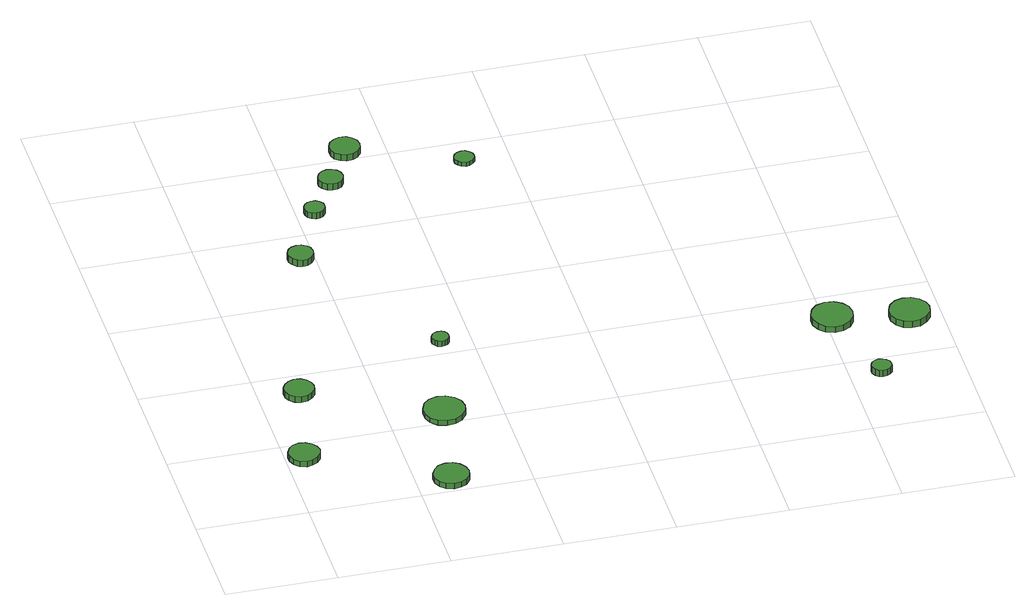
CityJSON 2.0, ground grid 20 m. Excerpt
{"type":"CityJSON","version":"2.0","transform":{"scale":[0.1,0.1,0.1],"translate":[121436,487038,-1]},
"CityObjects":{
"tree1":{"type":"SolitaryVegetationObject","attributes":{"function":"something"},"geometry":[{"type":"MultiSurface","lod":"1","boundaries":[[[0,1,2,3,4,5,6,7,8,9,10,11,12,13,14]],[[15,16,17,18,19,20,21,22,23,24,25,26,27,28,29]],[[0,29,28,1]],[[1,28,27,2]],[[2,27,26,3]],[[3,26,25,4]],[[4,25,24,5]],[[5,24,23,6]],[[6,23,22,7]],[[7,22,21,8]],[[8,21,20,9]],[[9,20,19,10]],[[10,19,18,11]],[[11,18,17,12]],[[12,17,16,13]],[[13,16,15,14]],[[14,15,29,0]]]}]},
"tree2":{"type":"SolitaryVegetationObject","attributes":{"function":"something"},"geometry":[{"type":"MultiSurface","lod":"1","boundaries":[[[30,31,32,33,34,35,36,37,38,39,40,41,42,43,44]],[[45,46,47,48,49,50,51,52,53,54,55,56,57,58,59]],[[30,59,58,31]],[[31,58,57,32]],[[32,57,56,33]],[[33,56,55,34]],[[34,55,54,35]],[[35,54,53,36]],[[36,53,52,37]],[[37,52,51,38]],[[38,51,50,39]],[[39,50,49,40]],[[40,49,48,41]],[[41,48,47,42]],[[42,47,46,43]],[[43,46,45,44]],[[44,45,59,30]]]}]},
"tree3":{"type":"SolitaryVegetationObject","attributes":{"function":"something"},"geometry":[{"type":"MultiSurface","lod":"1","boundaries":[[[60,61,62,63,64,65,66,67,68,69,70,71,72,73,74]],[[75,76,77,78,79,80,81,82,83,84,85,86,87,88,89]],[[60,89,88,61]],[[61,88,87,62]],[[62,87,86,63]],[[63,86,85,64]],[[64,85,84,65]],[[65,84,83,66]],[[66,83,82,67]],[[67,82,81,68]],[[68,81,80,69]],[[69,80,79,70]],[[70,79,78,71]],[[71,78,77,72]],[[72,77,76,73]],[[73,76,75,74]],[[74,75,89,60]]]}]},
"tree4":{"type":"SolitaryVegetationObject","attributes":{"function":"something"},"geometry":[{"type":"MultiSurface","lod":"1","boundaries":[[[90,91,92,93,94,95,96,97,98,99,100,101,102,103,104]],[[105,106,107,108,109,110,111,112,113,114,115,116,117,118,119]],[[90,119,118,91]],[[91,118,117,92]],[[92,117,116,93]],[[93,116,115,94]],[[94,115,114,95]],[[95,114,113,96]],[[96,113,112,97]],[[97,112,111,98]],[[98,111,110,99]],[[99,110,109,100]],[[100,109,108,101]],[[101,108,107,102]],[[102,107,106,103]],[[103,106,105,104]],[[104,105,119,90]]]}]},
"tree5":{"type":"SolitaryVegetationObject","attributes":{"function":"something"},"geometry":[{"type":"MultiSurface","lod":"1","boundaries":[[[120,121,122,123,124,125,126,127,128,129,130,131,132,133,134]],[[135,136,137,138,139,140,141,142,143,144,145,146,147,148,149]],[[120,149,148,121]],[[121,148,147,122]],[[122,147,146,123]],[[123,146,145,124]],[[124,145,144,125]],[[125,144,143,126]],[[126,143,142,127]],[[127,142,141,128]],[[128,141,140,129]],[[129,140,139,130]],[[130,139,138,131]],[[131,138,137,132]],[[132,137,136,133]],[[133,136,135,134]],[[134,135,149,120]]]}]},
"tree6":{"type":"SolitaryVegetationObject","attributes":{"function":"something"},"geometry":[{"type":"MultiSurface","lod":"1","boundaries":[[[150,151,152,153,154,155,156,157,158,159,160,161,162,163,164]],[[165,166,167,168,169,170,171,172,173,174,175,176,177,178,179]],[[150,179,178,151]],[[151,178,177,152]],[[152,177,176,153]],[[153,176,175,154]],[[154,175,174,155]],[[155,174,173,156]],[[156,173,172,157]],[[157,172,171,158]],[[158,171,170,159]],[[159,170,169,160]],[[160,169,168,161]],[[161,168,167,162]],[[162,167,166,163]],[[163,166,165,164]],[[164,165,179,150]]]}]},
"tree7":{"type":"SolitaryVegetationObject","attributes":{"function":"something"},"geometry":[{"type":"MultiSurface","lod":"1","boundaries":[[[180,181,182,183,184,185,186,187,188,189,190,191,192,193,194]],[[195,196,197,198,199,200,201,202,203,204,205,206,207,208,209]],[[180,209,208,181]],[[181,208,207,182]],[[182,207,206,183]],[[183,206,205,184]],[[184,205,204,185]],[[185,204,203,186]],[[186,203,202,187]],[[187,202,201,188]],[[188,201,200,189]],[[189,200,199,190]],[[190,199,198,191]],[[191,198,197,192]],[[192,197,196,193]],[[193,196,195,194]],[[194,195,209,180]]]}]},
"tree8":{"type":"SolitaryVegetationObject","attributes":{"function":"something"},"geometry":[{"type":"MultiSurface","lod":"1","boundaries":[[[210,211,212,213,214,215,216,217,218,219,220,221,222,223,224]],[[225,226,227,228,229,230,231,232,233,234,235,236,237,238,239]],[[210,239,238,211]],[[211,238,237,212]],[[212,237,236,213]],[[213,236,235,214]],[[214,235,234,215]],[[215,234,233,216]],[[216,233,232,217]],[[217,232,231,218]],[[218,231,230,219]],[[219,230,229,220]],[[220,229,228,221]],[[221,228,227,222]],[[222,227,226,223]],[[223,226,225,224]],[[224,225,239,210]]]}]},
"tree9":{"type":"SolitaryVegetationObject","attributes":{"function":"something"},"geometry":[{"type":"MultiSurface","lod":"1","boundaries":[[[240,241,242,243,244,245,246,247,248,249,250,251,252,253,254]],[[255,256,257,258,259,260,261,262,263,264,265,266,267,268,269]],[[240,269,268,241]],[[241,268,267,242]],[[242,267,266,243]],[[243,266,265,244]],[[244,265,264,245]],[[245,264,263,246]],[[246,263,262,247]],[[247,262,261,248]],[[248,261,260,249]],[[249,260,259,250]],[[250,259,258,251]],[[251,258,257,252]],[[252,257,256,253]],[[253,256,255,254]],[[254,255,269,240]]]}]},
"tree10":{"type":"SolitaryVegetationObject","attributes":{"function":"something"},"geometry":[{"type":"MultiSurface","lod":"1","boundaries":[[[270,271,272,273,274,275,276,277,278,279,280,281,282,283,284]],[[285,286,287,288,289,290,291,292,293,294,295,296,297,298,299]],[[270,299,298,271]],[[271,298,297,272]],[[272,297,296,273]],[[273,296,295,274]],[[274,295,294,275]],[[275,294,293,276]],[[276,293,292,277]],[[277,292,291,278]],[[278,291,290,279]],[[279,290,289,280]],[[280,289,288,281]],[[281,288,287,282]],[[282,287,286,283]],[[283,286,285,284]],[[284,285,299,270]]]}]},
"tree11":{"type":"SolitaryVegetationObject","attributes":{"function":"something"},"geometry":[{"type":"MultiSurface","lod":"1","boundaries":[[[300,301,302,303,304,305,306,307,308,309,310,311,312,313,314]],[[315,316,317,318,319,320,321,322,323,324,325,326,327,328,329]],[[300,329,328,301]],[[301,328,327,302]],[[302,327,326,303]],[[303,326,325,304]],[[304,325,324,305]],[[305,324,323,306]],[[306,323,322,307]],[[307,322,321,308]],[[308,321,320,309]],[[309,320,319,310]],[[310,319,318,311]],[[311,318,317,312]],[[312,317,316,313]],[[313,316,315,314]],[[314,315,329,300]]]}]},
"tree12":{"type":"SolitaryVegetationObject","attributes":{"function":"something"},"geometry":[{"type":"MultiSurface","lod":"1","boundaries":[[[330,331,332,333,334,335,336,337,338,339,340,341,342,343,344]],[[345,346,347,348,349,350,351,352,353,354,355,356,357,358,359]],[[330,359,358,331]],[[331,358,357,332]],[[332,357,356,333]],[[333,356,355,334]],[[334,355,354,335]],[[335,354,353,336]],[[336,353,352,337]],[[337,352,351,338]],[[338,351,350,339]],[[339,350,349,340]],[[340,349,348,341]],[[341,348,347,342]],[[342,347,346,343]],[[343,346,345,344]],[[344,345,359,330]]]}]},
"tree13":{"type":"SolitaryVegetationObject","attributes":{"function":"something"},"geometry":[{"type":"MultiSurface","lod":"1","boundaries":[[[360,361,362,363,364,365,366,367,368,369,370,371,372,373,374]],[[375,376,377,378,379,380,381,382,383,384,385,386,387,388,389]],[[360,389,388,361]],[[361,388,387,362]],[[362,387,386,363]],[[363,386,385,364]],[[364,385,384,365]],[[365,384,383,366]],[[366,383,382,367]],[[367,382,381,368]],[[368,381,380,369]],[[369,380,379,370]],[[370,379,378,371]],[[371,378,377,372]],[[372,377,376,373]],[[373,376,375,374]],[[374,375,389,360]]]}]}
},
"vertices":[
[62,162,17],[59,173,17],[52,182,17],[42,188,17],[31,190,17],[19,186,17],[11,178,17],[6,167,17],[6,156,17],[11,145,17],[19,137,17],[31,133,17],[42,135,17],[52,141,17],[59,150,17],[59,150,6],[52,141,6],[42,135,6],[31,133,6],[19,137,6],[11,145,6],[6,156,6],[6,167,6],[11,178,6],[19,186,6],[31,190,6],[42,188,6],[52,182,6],[59,173,6],[62,162,6],
[99,347,18],[97,358,18],[90,367,18],[81,373,18],[69,374,18],[59,370,18],[51,363,18],[46,353,18],[46,341,18],[51,331,18],[59,324,18],[69,320,18],[81,322,18],[90,327,18],[97,336,18],[97,336,6],[90,327,6],[81,322,6],[69,320,6],[59,324,6],[51,331,6],[46,341,6],[46,353,6],[51,363,6],[59,370,6],[69,374,6],[81,373,6],[90,367,6],[97,358,6],[99,347,6],
[294,38,17],[291,50,17],[283,61,17],[272,68,17],[259,69,17],[246,65,17],[237,56,17],[231,44,17],[231,31,17],[237,19,17],[246,10,17],[259,6,17],[272,8,17],[283,14,17],[291,25,17],[291,25,6],[283,14,6],[272,8,6],[259,6,6],[246,10,6],[237,19,6],[231,31,6],[231,44,6],[237,56,6],[246,65,6],[259,69,6],[272,68,6],[283,61,6],[291,50,6],[294,38,6],
[336,229,16],[333,244,16],[324,256,16],[310,264,16],[295,266,16],[280,261,16],[269,251,16],[263,236,16],[263,221,16],[269,207,16],[280,196,16],[295,192,16],[310,193,16],[324,201,16],[333,214,16],[333,214,6],[324,201,6],[310,193,6],[295,192,6],[280,196,6],[269,207,6],[263,221,6],[263,236,6],[269,251,6],[280,261,6],[295,266,6],[310,264,6],[324,256,6],[333,244,6],[336,229,6],
[197,730,22],[195,740,22],[190,747,22],[181,752,22],[172,753,22],[163,750,22],[156,744,22],[152,735,22],[152,725,22],[156,717,22],[163,710,22],[172,707,22],[181,708,22],[190,713,22],[195,721,22],[195,721,9],[190,713,9],[181,708,9],[172,707,9],[163,710,9],[156,717,9],[152,725,9],[152,735,9],[156,744,9],[163,750,9],[172,753,9],[181,752,9],[190,747,9],[195,740,9],[197,730,9],
[361,436,17],[360,443,17],[356,448,17],[351,451,17],[344,451,17],[338,449,17],[334,445,17],[331,440,17],[331,433,17],[334,428,17],[338,423,17],[344,421,17],[351,422,17],[356,425,17],[360,430,17],[360,430,6],[356,425,6],[351,422,6],[344,421,6],[338,423,6],[334,428,6],[331,433,6],[331,440,6],[334,445,6],[338,449,6],[344,451,6],[351,451,6],[356,448,6],[360,443,6],[361,436,6],
[251,861,18],[250,869,18],[245,875,18],[239,879,18],[231,879,18],[224,877,18],[218,872,18],[215,865,18],[215,857,18],[218,850,18],[224,845,18],[231,843,18],[239,844,18],[245,847,18],[250,854,18],[250,854,6],[245,847,6],[239,844,6],[231,843,6],[224,845,6],[218,850,6],[215,857,6],[215,865,6],[218,872,6],[224,877,6],[231,879,6],[239,879,6],[245,875,6],[250,869,6],[251,861,6],
[304,940,19],[302,949,19],[297,956,19],[289,961,19],[280,962,19],[271,959,19],[264,953,19],[260,944,19],[260,935,19],[264,927,19],[271,921,19],[280,918,19],[289,919,19],[297,923,19],[302,931,19],[302,931,6],[297,923,6],[289,919,6],[280,918,6],[271,921,6],[264,927,6],[260,935,6],[260,944,6],[264,953,6],[271,959,6],[280,962,6],[289,961,6],[297,956,6],[302,949,6],[304,940,6],
[355,1023,19],[353,1034,19],[346,1043,19],[337,1049,19],[325,1050,19],[315,1046,19],[306,1039,19],[302,1029,19],[302,1017,19],[306,1007,19],[315,1000,19],[325,996,19],[337,997,19],[346,1003,19],[353,1012,19],[353,1012,6],[346,1003,6],[337,997,6],[325,996,6],[315,1000,6],[306,1007,6],[302,1017,6],[302,1029,6],[306,1039,6],[315,1046,6],[325,1050,6],[337,1049,6],[346,1043,6],[353,1034,6],[355,1023,6],
[538,947,14],[537,954,14],[532,960,14],[526,964,14],[519,965,14],[511,962,14],[506,958,14],[503,951,14],[503,943,14],[506,937,14],[511,932,14],[519,929,14],[526,930,14],[532,934,14],[537,940,14],[537,940,6],[532,934,6],[526,930,6],[519,929,6],[511,932,6],[506,937,6],[503,943,6],[503,951,6],[506,958,6],[511,962,6],[519,965,6],[526,964,6],[532,960,6],[537,954,6],[538,947,6],
[1072,152,26],[1071,160,26],[1066,165,26],[1060,169,26],[1053,170,26],[1046,168,26],[1040,163,26],[1037,156,26],[1037,149,26],[1040,142,26],[1046,137,26],[1053,135,26],[1060,136,26],[1066,139,26],[1071,145,26],[1071,145,13],[1066,139,13],[1060,136,13],[1053,135,13],[1046,137,13],[1040,142,13],[1037,149,13],[1037,156,13],[1040,163,13],[1046,168,13],[1053,170,13],[1060,169,13],[1066,165,13],[1071,160,13],[1072,152,13],
[1049,328,19],[1046,344,19],[1037,356,19],[1024,364,19],[1008,366,19],[993,361,19],[982,350,19],[976,336,19],[976,321,19],[982,307,19],[993,296,19],[1008,291,19],[1024,293,19],[1037,301,19],[1046,313,19],[1046,313,7],[1037,301,7],[1024,293,7],[1008,291,7],[993,296,7],[982,307,7],[976,321,7],[976,336,7],[982,350,7],[993,361,7],[1008,366,7],[1024,364,7],[1037,356,7],[1046,344,7],[1049,328,7],
[1180,308,20],[1177,322,20],[1168,334,20],[1155,342,20],[1140,343,20],[1126,339,20],[1115,329,20],[1109,315,20],[1109,300,20],[1115,286,20],[1126,276,20],[1140,272,20],[1155,273,20],[1168,281,20],[1177,293,20],[1177,293,7],[1168,281,7],[1155,273,7],[1140,272,7],[1126,276,7],[1115,286,7],[1109,300,7],[1109,315,7],[1115,329,7],[1126,339,7],[1140,343,7],[1155,342,7],[1168,334,7],[1177,322,7],[1180,308,7]
]}
